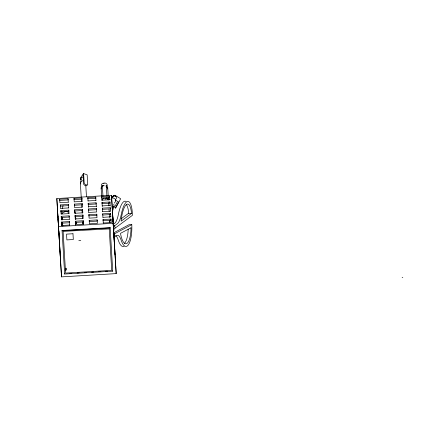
<?xml version="1.0" encoding="UTF-8"?>
<svg xmlns="http://www.w3.org/2000/svg" width="424" height="424" viewBox="0 0 424 424"><rect width="100%" height="100%" fill="white"/><g stroke="black" fill="none" stroke-linecap="round" stroke-linejoin="round"><path stroke-width="0.64" d="M102.359 186.39L102.359 185.59L102.953 196.158M62.344 222.801L62.307 224.699A232.108 101.749 -3.4 0 0 62.333 225.897M106.313 185.352L106.313 186.157M82.881 223.814L82.701 221.651M131.795 224.656L114.295 233.916L113.998 236.989L117.019 235.389A14.803 4.632 88.4 0 1 121.068 239.958A20.559 6.434 88.4 0 0 128.435 244.77A20.559 6.434 88.4 0 0 131.795 224.656L128.981 224.736L113.754 232.792M80.973 182.267L80.905 178.144M62.323 223.808L62.164 223.088M114.252 203.202L114.337 202.842M109.562 222.065L110.092 220.151M112.206 212.488L113.971 206.106M61.899 225.875L62.068 225.436A1.977 1.781 -3.5 0 1 62.365 225.049M61.766 225.748L61.915 225.398A2.147 1.929 -3.5 0 1 62.434 224.799M114.321 207.59L117.618 201.374L115.328 200.064M80.804 178.356L81.276 177.656A1.977 1.495 -3.5 0 1 83.162 177.158M81.111 177.847L80.629 178.552A2.147 1.617 -3.5 0 0 81.127 179.723M105.788 186.051L106.482 185.754A3.297 2.751 -3.5 0 1 107.452 188.987M87.132 185.532L86.12 185.829L85.07 185.511M113.166 224.497L114.793 223.289A14.803 4.288 -84.9 0 0 118.407 214.343A20.559 5.957 -84.9 0 1 126.124 201.517M120.872 218.985L128.636 213.251L131.467 213.505L131.392 212.254A17.903 5.189 -84.9 0 0 126.479 204.532A17.903 5.189 -84.9 0 0 121.227 219.77L121.116 221.153L131.467 213.505M113.637 226.49L117.623 223.543A14.803 4.288 -84.9 0 0 121.238 214.597A20.559 5.957 -84.9 0 1 128.011 201.437A20.559 5.957 -84.9 0 1 132.426 215.328L114.104 228.87L113.68 231.467A3.54 0.954 -79.4 0 1 113.42 232.691M83.703 221.916L83.04 222.589L82.818 223.559M65.158 268.381C67.453 267.29 67.103 271.212 65.015 269.887M102.868 185.871L103.525 185.654M83.586 173.517L84.233 183.343A2.242 1.272 34 0 0 86.035 184.763A2.242 1.272 34 0 0 87.742 184.631L87.153 174.842L83.48 173.533L80.587 177.82A2.147 1.617 -3.5 0 0 80.846 178.732M78.816 240.694L80.772 240.562M102.354 185.866L104.304 185.749M60.309 256.992L56.827 198.549L111.491 195.294L113.325 225.388M68.073 198.75L68.142 199.932L59.747 200.43L59.678 199.248L68.073 198.75L68.285 202.243M81.906 197.923L81.975 199.11L74.073 199.577L74.004 198.395L81.906 197.923L82.118 201.416M95.734 197.102L95.808 198.284L87.901 198.755L87.832 197.573L95.734 197.102L95.946 200.531M101.665 196.747L109.567 196.275L109.779 199.768L101.877 200.213L101.665 196.747L101.733 197.929L109.636 197.462L109.567 196.275M88.038 200.939L95.941 200.467M68.285 202.211L59.89 202.714L59.678 199.248M82.118 201.389L74.216 201.861L74.004 198.395M68.423 204.448L68.492 205.635L60.59 206.106L60.521 204.919L68.423 204.448L68.635 207.946M74.348 204.098L82.256 203.626L82.463 207.119L74.56 207.559L74.348 204.098L74.423 205.28L82.325 204.808L82.256 203.626M96.084 202.799L96.153 203.986L88.25 204.458L88.181 203.271L96.084 202.799L96.333 206.875M109.917 201.978L109.986 203.16L102.083 203.631L102.014 202.449L109.917 201.978L110.16 206.048M60.733 208.385L68.635 207.914M88.393 206.737L96.296 206.265M102.226 205.91L110.129 205.444M68.773 210.15L68.842 211.338L60.939 211.809L60.865 210.622L68.773 210.15L68.985 213.643M82.6 209.329L82.675 210.511L74.767 210.982L74.698 209.801L82.6 209.329L82.812 212.822L74.91 213.261M96.433 208.502L96.502 209.689L88.6 210.161L88.531 208.974L96.433 208.502L96.645 211.995L88.743 212.44M110.267 207.681L110.335 208.862L102.433 209.334L102.359 208.152L110.267 207.681L110.478 211.173M68.985 213.617L61.077 214.088L60.865 210.622M102.571 211.613L110.478 211.141M69.123 215.853L69.192 217.035L61.284 217.507L61.215 216.325L69.123 215.853L69.329 219.346M82.95 215.032L83.019 216.214L75.117 216.685L75.048 215.498L82.95 215.032L83.162 218.524L75.26 218.964M88.881 214.677L96.783 214.205L96.995 217.698L89.093 218.143L88.881 214.677L88.95 215.858L96.852 215.387L96.783 214.205M110.616 213.383L110.685 214.565L102.783 215.037L102.709 213.85L110.616 213.383L110.823 216.876M69.329 219.319L61.427 219.791L61.215 216.325M102.921 217.316L110.828 216.844M69.467 221.556L69.541 222.738L61.634 223.209L61.565 222.028L69.467 221.556L69.716 225.626M83.3 220.729L83.369 221.916L75.467 222.388L75.398 221.201L83.3 220.729L83.512 224.227M89.22 220.379L97.133 219.908L97.345 223.4L89.432 223.846L89.22 220.379L89.289 221.561L97.202 221.089L97.133 219.908M110.961 219.081L111.035 220.268L103.127 220.74L103.058 219.553L110.961 219.081L111.173 222.579M69.679 225.022L61.777 225.489L61.565 222.028M75.61 224.667L83.512 224.195M103.27 223.019L111.173 222.547M58.539 226.554L113.203 223.294M62.074 230.502L110.155 227.635L110.176 227.953L62.095 230.82L62.074 230.502L64.655 274.031L112.736 271.169L110.155 227.635M109.238 228.902L63.118 231.387L65.588 273.088L111.692 270.337L109.222 228.642M69.902 273.401L71.879 273.284M77.147 272.971L79.124 272.855M84.392 272.537L86.369 272.42M91.637 272.107L93.614 271.991M98.882 271.673L100.859 271.556M105.47 271.281L107.447 271.164M59.503 243.159L61.517 276.872L116.181 273.613L112.63 213.988M113.166 233.947L114.295 233.916M113.123 225.616L114.634 225.754L115.1 228.133M402.148 277.307L402.8 277.402M115.614 196.27L114.528 195.877A1.977 1.717 28 0 0 112.917 196.672L112.747 197.091A1.977 1.717 28 0 0 112.71 197.547M108.39 198.792L110.176 199.402M115.026 195.968L115.916 196.476A1.977 1.717 28 0 1 115.683 199.248M115.302 196.084L114.777 195.787A2.147 1.86 28 0 0 112.763 196.614L112.614 196.948A2.147 1.86 28 0 0 112.556 197.685M84.721 185.315L83.623 184.244L83.062 174.953M118.895 201.58L115.466 208.248L120.681 198.734L115.042 195.294A2.147 1.86 28 0 0 112.816 197.192M74.714 210.85L75.18 213.219M75.949 223.443L75.938 221.948L76.06 223.681L75.954 221.667M75.742 222.001L76.007 223.883M75.472 216.272L75.62 217.925M75.774 218.885L75.753 218.614L75.769 219.023M75.308 217.03L75.371 217.883M75.594 216.781L75.748 218.895M62.105 218.477L62.042 217.422M112.137 206.223L112.349 209.684M112.455 211.549L112.699 215.387M112.805 217.252L113.081 222.022M113.155 222.955L113.399 227.243M113.5 228.653L113.786 233.974M113.849 234.355L114.173 240.249M114.236 241.086L116.181 273.613M107.707 187.572L108.21 195.846M108.284 197.118L108.443 199.662M108.618 202.598L108.814 205.82M109.01 209.048L109.169 211.629M109.323 214.21L109.519 217.433M109.678 220.014L109.837 222.595M112.715 270.851L112.736 271.169M106.276 185.633L106.382 187.35M106.339 186.618L106.906 195.92M102.486 185.988L101.85 186.279A3.297 2.751 -3.5 0 0 101.363 189.009M101.156 188.32L101.617 195.952M102.014 202.449L102.258 206.52M102.359 208.152L102.571 211.645M102.709 213.85L102.921 217.348M103.058 219.553L103.27 223.045M87.832 197.573L88.038 201.002M88.181 203.271L88.43 207.341M88.531 208.974L88.743 212.466M85.807 185.744L86.48 196.879M80.364 182.998L81.233 197.414M81.35 199.375L81.472 201.342M81.668 204.617L81.827 207.241M82.023 210.516L82.182 213.134M82.341 215.752L82.5 218.376M74.698 209.801L74.91 213.293M75.048 215.498L75.26 218.996M75.398 221.201L75.61 224.694M62.127 222.96L62.286 225.356L62.137 222.679M60.521 204.919L60.733 208.417M64.633 273.719L64.655 274.031M56.827 198.549L58.66 228.865M58.798 231.101L59.01 234.567M57.717 213.622L57.924 216.993M58.067 219.325L58.342 224.095M58.417 225.027L58.698 229.893M58.766 230.73L59.434 242.327M128.636 213.251L128.562 212.005A17.903 5.189 -84.9 0 0 126.161 204.442M111.491 195.294L115.047 254.919M103.096 198.49L103.069 198.082A2.147 1.182 -3.4 0 0 105.088 198.692A2.147 1.182 -3.4 0 0 107.023 197.844L107.044 198.257A2.147 1.182 -3.4 0 1 105.115 199.1M62.005 219.627L61.862 217.157L61.936 219.272M62.19 222.717L62.264 223.952M57.892 216.06L61.517 276.872M80.846 183.952A2.639 1.993 -3.5 0 1 80.746 181.742A2.639 1.993 -3.5 0 1 83.411 180.757M81.069 179.479A1.977 1.495 -3.5 0 1 80.761 178.748M113.69 204.31A2.639 2.332 15.4 0 1 113.303 207.124M102.205 199.99A3.297 2.751 -3.5 0 1 103.265 198.856M106.541 198.485A3.297 2.751 -3.5 0 1 108.295 199.964M101.945 200.319A3.297 2.751 -3.5 0 1 103.244 198.49M106.519 198.119A3.297 2.751 -3.5 0 1 108.274 199.603M103.647 183.401A1.977 1.648 -3.5 0 1 104.15 183.316M62.911 225.934A232.108 101.749 -3.4 0 1 62.445 223.565M61.989 219.998A232.108 101.749 -3.4 0 1 61.825 217.008M62.037 211.608A232.108 101.749 -3.4 0 0 61.862 214.009A6.302 2.761 -3.4 0 1 66.467 211.422M62.434 208.597A232.108 101.749 -3.4 0 1 63.033 205.582M75.763 222.77A232.108 101.749 -3.4 0 1 75.589 225.176M75.583 216.187A232.108 101.749 -3.4 0 1 75.785 219.176M107.166 185.913A2.968 2.475 -3.5 0 0 104.945 182.977L102.714 183.327A2.968 2.475 -3.5 0 0 101.437 186.168M101.59 188.717A2.968 2.475 -3.5 0 1 101.543 187.434M111.173 198.713A2.639 2.29 28 0 1 115.026 198.973A2.639 2.29 28 0 1 114.692 202.465M74.364 212.069A5.48 2.401 -3.4 0 1 74.698 212.329M74.947 212.609A5.48 2.401 -3.4 0 1 75.112 212.906M68.789 212.095A1.59 0.694 -3.4 0 1 67.199 211.316M61.734 225.261A2.147 1.929 -3.5 0 1 62.402 224.312M124.147 246.259A20.559 6.434 88.4 0 1 118.248 240.037A14.803 4.632 88.4 0 0 115.641 235.638M128.18 229.257A17.903 5.602 88.4 0 1 124.38 243.344M130.99 227.794L120.533 233.327L120.729 234.61A17.903 5.602 88.4 0 0 126.76 243.556A17.903 5.602 88.4 0 0 131 229.177L130.99 227.794M72.981 233.741L66.547 234.127L66.886 239.91L73.32 239.528L72.981 233.741"/></g></svg>
